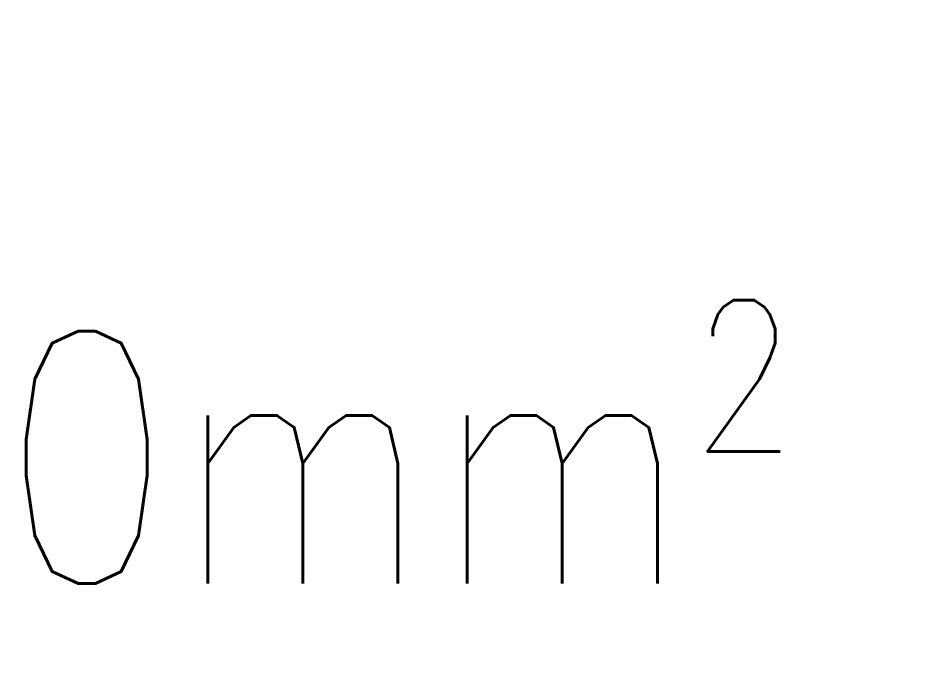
# Model space of a CAD drawing. Header units: millimetres. Extents: x -37020 to 35906, y -101 to 52234.
# Drawn here: x -93.2829 to -92.9257, y 407.8215 to 408.082 of the extents above; entities that cross this region are included whole.
import ezdxf

# ---------------------------------------------------------------- set-up
doc = ezdxf.new("R2010")
doc.units = ezdxf.units.MM
doc.header["$PDMODE"] = 35
doc.header["$PDSIZE"] = 1
doc.layers.add('GE-Cotas', color=1, linetype='Continuous')
doc.layers.add('M_DIM', color=1, linetype='Continuous')
doc.styles.add('Romans', font='romans.shx', dxfattribs={"width": 0.8})
doc.styles.add('STYLE-MSF', font='simplex.shx', dxfattribs={"width": 0.8})
doc.dimstyles.new('COTAS GENERAL', dxfattribs={"dimscale": 0.1, "dimtxt": 2.5, "dimasz": 2.5, "dimexe": 1, "dimexo": 1, "dimgap": 1.25, "dimtad": 1, "dimzin": 1, "dimdsep": 46, "dimtxsty": 'Romans', "dimcen": 1, "dimclrd": 2, "dimclre": 1, "dimclrt": 3, "dimaunit": 1, "dimadec": 3, "dimazin": 0, "dimtfac": 1, "dimtix": 1, "dimtmove": 0, "dimatfit": 0, "dimfxl": 1, "dimtolj": 1, "dimarcsym": 0})

# ---------------------------------------------------------------- blocks, each defined once
blk = doc.blocks.new('*D324')
at = {"layer": 'Defpoints', "color": 0, "transparency": 16777216}
for p in [(-89.42302619602451, 408.3748799516824), (-88.30490211963625, 408.2248231730106), (-93.9496383142748, 403.024823197792)]:
    blk.add_point(p, dxfattribs=at)
at = {"layer": 'GE-Cotas', "color": 1, "lineweight": -2, "transparency": 16777216}
for p, q in [((-89.2230261960245, 408.3748799516824), (-90.19058571983403, 408.3748799516824)), ((-89.0230261960245, 408.2248231730106), (-89.2230261960245, 408.3748799516824)), ((-88.35490211963625, 408.2248231730106), (-89.0230261960245, 408.2248231730106))]:
    blk.add_line(p, q, dxfattribs=at)
at = {"layer": 'GE-Cotas', "color": 3, "linetype": 'Continuous', "transparency": 16777216, "insert": (-89.83805595792927, 408.4998799516824), "char_height": 0.125, "attachment_point": 5, "style": 'Romans'}
blk.add_mtext('\\A1;{\\Fsimplex|c0;+ ~}5200', dxfattribs=at)
blk = doc.blocks.new('*D328')
at = {"layer": 'Defpoints', "color": 0, "transparency": 16777216}
for p in [(-89.48985989604071, 409.4498250945625), (-88.42818736363209, 409.1923230668752), (-93.9496382698669, 403.3925731371235)]:
    blk.add_point(p, dxfattribs=at)
at = {"layer": 'GE-Cotas', "color": 1, "lineweight": -2, "transparency": 16777216}
for p, q in [((-89.28985989604071, 409.4498250945625), (-90.25741941985024, 409.4498250945625)), ((-89.0898598960407, 409.1923230668752), (-89.28985989604071, 409.4498250945625)), ((-88.47818736363209, 409.1923230668752), (-89.0898598960407, 409.1923230668752))]:
    blk.add_line(p, q, dxfattribs=at)
at = {"layer": 'GE-Cotas', "color": 3, "linetype": 'Continuous', "transparency": 16777216, "insert": (-89.90488965794547, 409.5748250945625), "char_height": 0.125, "attachment_point": 5, "style": 'Romans'}
blk.add_mtext('\\A1;{\\Fsimplex|c0;+ ~}5800', dxfattribs=at)

msp = doc.modelspace()

# ---------------------------------------------------------------- texts
at = {"layer": 'M_DIM', "color": 3, "style": 'STYLE-MSF', "width": 0.8000000000000002}
msp.add_text('110mm²', height=0.1, dxfattribs=at).set_placement((-93.42714478836966, 407.8577692358172))

# ---------------------------------------------------------------- dimensions: what is measured, and where the dimension line sits
at = {"layer": 'GE-Cotas'}
for feature_location, offset, origin, picture, middle in [((-88.42818736363209, 409.1923230668752), (-1.0616725324086218, 0.25750202768733743), (-93.9496382698669, 403.3925731371235), '*D328', (-89.90488965794547, 409.5748250945625)), ((-88.30490211963625, 408.2248231730106), (-1.1181240763882556, 0.15005677867179656), (-93.9496383142748, 403.024823197792), '*D324', (-89.83805595792927, 408.4998799516824))]:
    dim = msp.add_ordinate_dim(feature_location=feature_location, offset=offset, dtype=0, origin=origin, text='{\\Fsimplex|c0;+ ~}<>', dimstyle='COTAS GENERAL', override={"dimscale": 0.05, "dimasz": 2, "dimdec": 0, "dimlfac": 1000, "dimdsep": 44}, dxfattribs=at)
    dim.commit()
    dim.dimension.update_dxf_attribs({"geometry": picture, "text_midpoint": middle})

doc.saveas('drawing.dxf')
